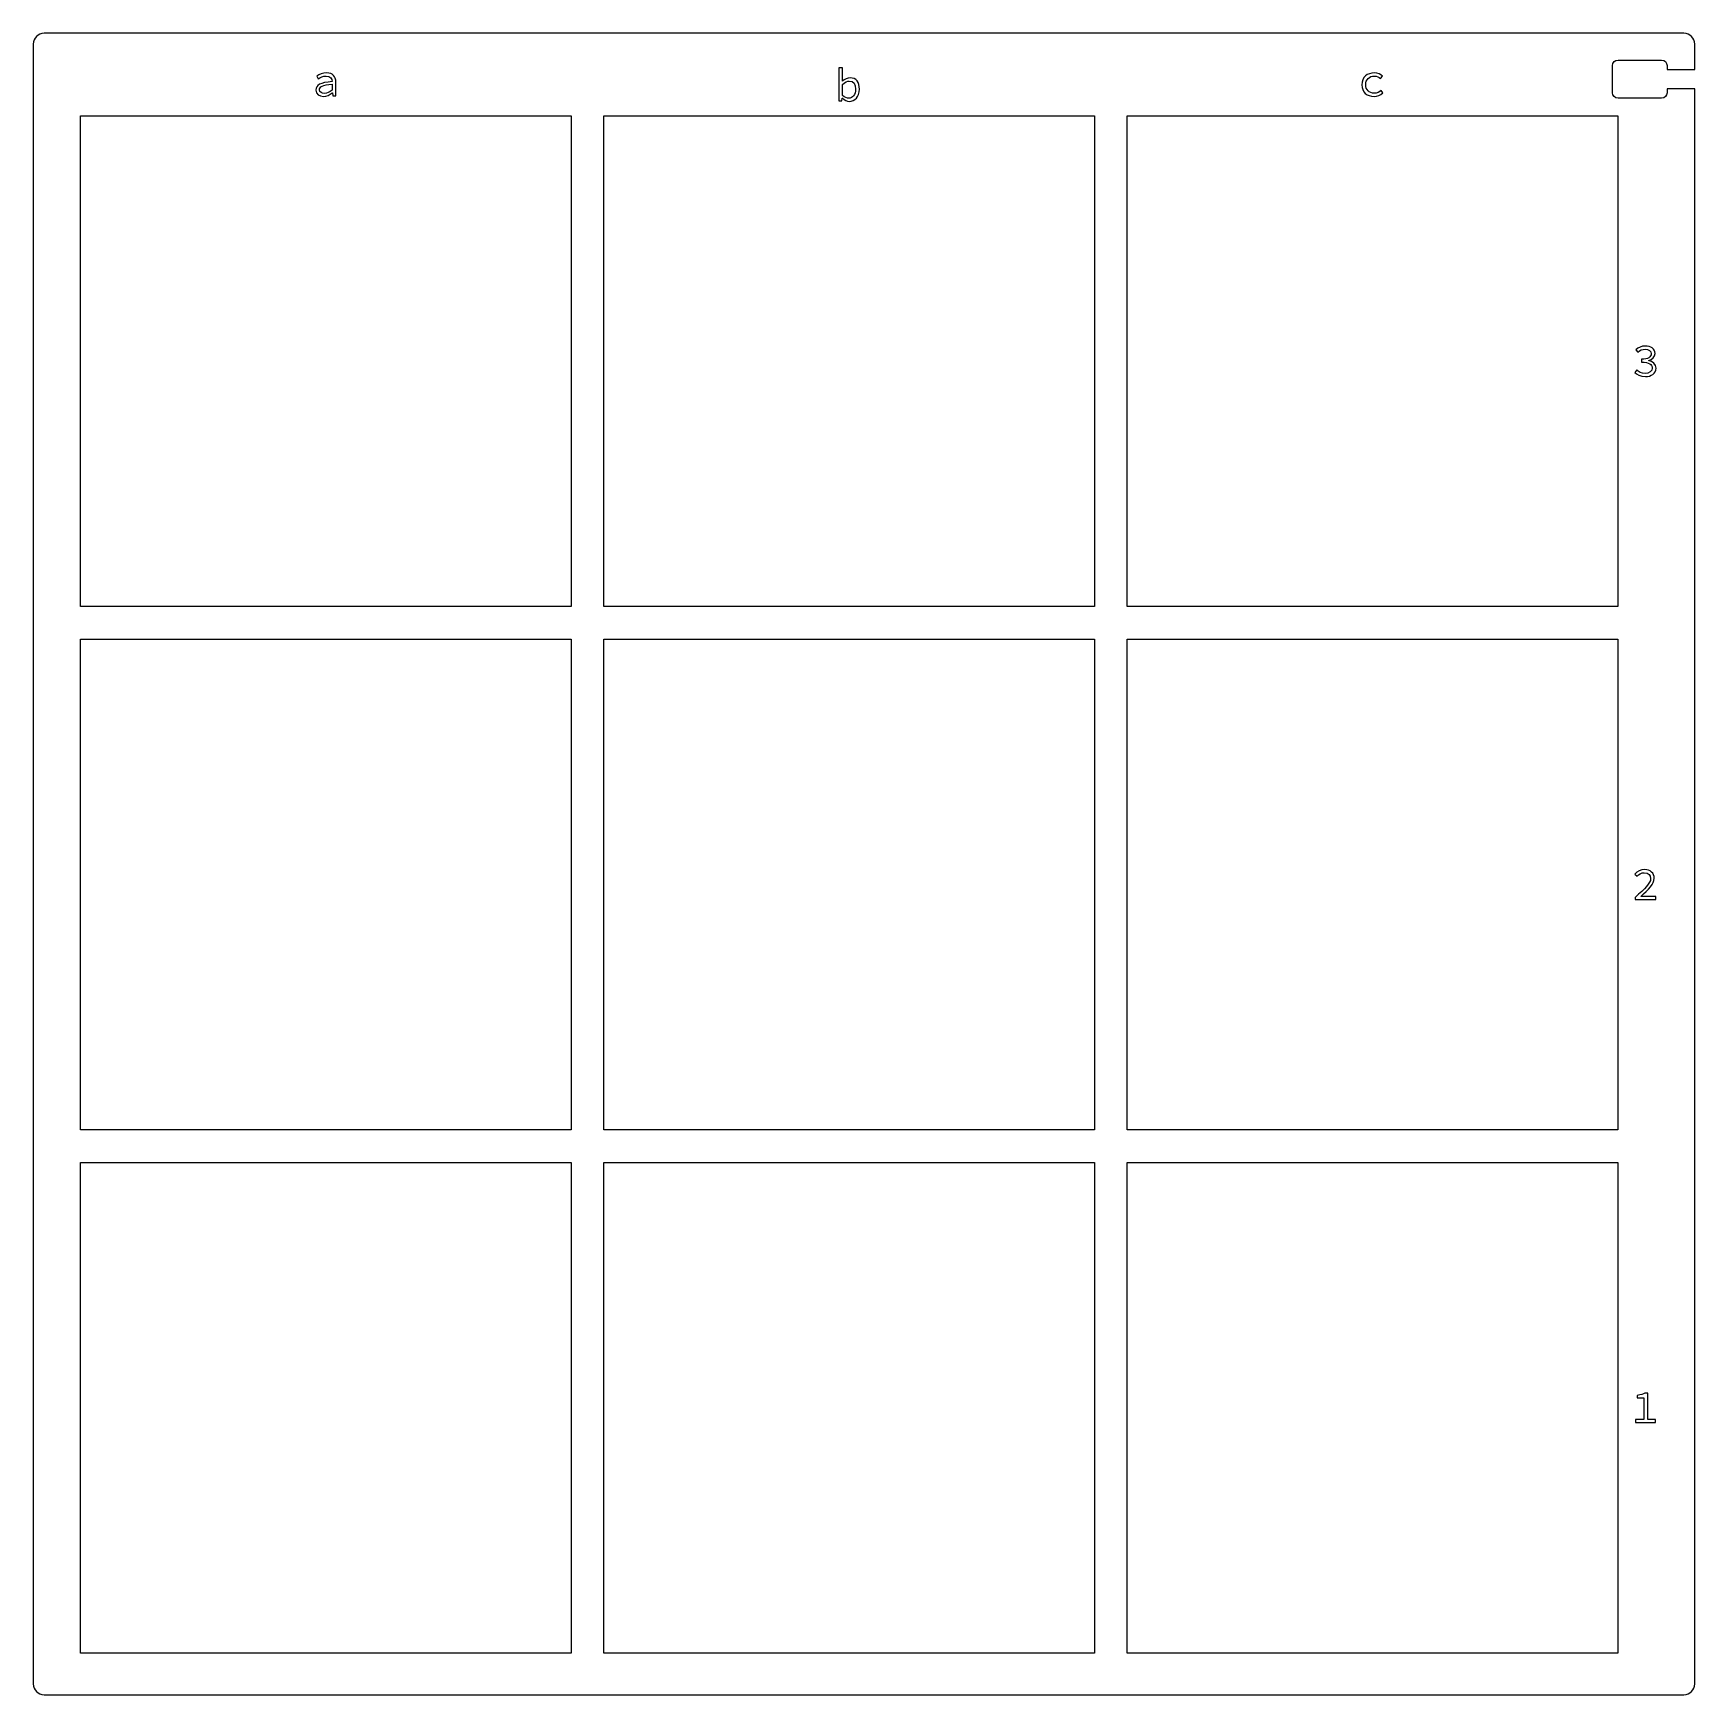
# Model space of a CAD drawing. Extents: x 0 to 305, y 0 to 305.
import ezdxf

# ---------------------------------------------------------------- set-up
doc = ezdxf.new("R2010")
doc.units = 0
doc.layers.add('Layer_1', color=7, linetype='CONTINUOUS')

msp = doc.modelspace()

# ---------------------------------------------------------------- linework, layer by layer
at = {"layer": 'Layer_1', "color": 1}
for points in [[(0, 302.800112), (0, 1.999873)], [(302.800117, 304.79999), (1.999878, 304.79999), (1.999878, 304.79999)], [(299.720208, 298.876321), (299.720208, 298.126496), (304.799996, 298.126496), (304.799996, 302.800112)], [(289.720307, 293.876626), (289.720307, 298.876321)], [(290.720247, 299.87626), (298.720268, 299.87626)], [(298.720268, 292.87617), (290.720247, 292.87617)], [(304.799996, 1.999873), (304.799996, 294.626451), (299.720208, 294.626451), (299.720208, 293.876626)], [(1.999878, -0.000006), (302.800117, -0.000006)]]:
    msp.add_lwpolyline(points, dxfattribs=at)
at = {"layer": 'Layer_1', "color": 3}
for points in [[(52.01553, 296.933246), (52.28647, 296.459113)], [(54.8603, 293.868313), (54.8857, 293.868313), (54.945, 293.309513), (55.51227, 293.309513), (55.51227, 295.832579)], [(148.47695, 295.993447), (148.45155, 295.993447), (148.47695, 296.789314), (148.47695, 298.431847), (147.782683, 298.431847), (147.782683, 292.40358), (148.341483, 292.40358), (148.400753, 292.86078), (148.426153, 292.86078)], [(247.15764, 296.476046), (247.50478, 296.92478)], [(54.81797, 295.460046), (54.81797, 294.376313)], [(148.47695, 293.36878), (148.47695, 295.417714)], [(247.59791, 293.85138), (247.28464, 294.300113)], [(293.995323, 246.741803), (294.367856, 246.301536)], [(295.028256, 244.989203), (295.028256, 244.455803)], [(296.357523, 244.726733), (296.357523, 244.760603)], [(294.147723, 243.033403), (293.792123, 242.576203)], [(293.825986, 150.547067), (294.22392, 150.149134)], [(293.859853, 145.865001), (297.661386, 145.865001), (297.661386, 146.466134), (295.883386, 146.466134)], [(293.859853, 146.279868), (293.859853, 145.865001)], [(293.910656, 49.915781), (297.576722, 49.915781), (297.576722, 50.491511), (296.162789, 50.491511), (296.162789, 55.317511), (295.646322, 55.317511)], [(294.257789, 54.919581), (294.257789, 54.470851), (295.468522, 54.470851), (295.468522, 50.491511), (293.910656, 50.491511), (293.910656, 49.915781)]]:
    msp.add_lwpolyline(points, dxfattribs=at)
for points in [[(53.23473, 293.207913)], [(53.42097, 293.766713)], [(149.59455, 292.88618)], [(245.96384, 293.207913)], [(149.704619, 292.30198)], [(295.739456, 241.814203)]]:
    msp.add_lwpolyline(points, close=True, dxfattribs=at)
at = {"layer": 'Layer_1', "color": 1}
for points in [[(8.674999, 289.616668), (98.674999, 289.616668), (98.674999, 199.616668), (8.674999, 199.616668)], [(104.67499, 289.616668), (194.67499, 289.616668), (194.67499, 199.616668), (104.67499, 199.616668)], [(200.67496, 289.616668), (290.67496, 289.616668), (290.67496, 199.616668), (200.67496, 199.616668)], [(8.674999, 193.616671), (98.674999, 193.616671), (98.674999, 103.616671), (8.674999, 103.616671)], [(104.67499, 193.616671), (194.67499, 193.616671), (194.67499, 103.616671), (104.67499, 103.616671)], [(200.67496, 193.616671), (290.67496, 193.616671), (290.67496, 103.616671), (200.67496, 103.616671)], [(8.674999, 97.616641), (98.674999, 97.616641), (98.674999, 7.616641), (8.674999, 7.616641)], [(104.67499, 97.616641), (194.67499, 97.616641), (194.67499, 7.616641), (104.67499, 7.616641)], [(200.67496, 97.616641), (290.67496, 97.616641), (290.67496, 7.616641), (200.67496, 7.616641)]]:
    msp.add_lwpolyline(points, close=True, dxfattribs=at)
for points in [[(1.999878, 304.79999), (0.891878, 304.79999), (0, 303.908112), (0, 302.800112)], [(304.799996, 302.800112), (304.799996, 303.908112), (303.908112, 304.79999), (302.800117, 304.79999)], [(289.720307, 298.876321), (289.720307, 299.430321), (290.166236, 299.87626), (290.720247, 299.87626)], [(298.720268, 299.87626), (299.274253, 299.87626), (299.720208, 299.430321), (299.720208, 298.876321)], [(290.720247, 292.87617), (290.166236, 292.87617), (289.720307, 293.322626), (289.720307, 293.876626)], [(299.720208, 293.876626), (299.720208, 293.322626), (299.274253, 292.87617), (298.720268, 292.87617)], [(0, 1.999873), (0, 0.891878), (0.891878, -0.000006), (1.999878, -0.000006)], [(302.800117, -0.000006), (303.908112, -0.000006), (304.799996, 0.891878), (304.799996, 1.999873)]]:
    msp.add_open_spline(points, degree=3, dxfattribs=at)
at = {"layer": 'Layer_1', "color": 3}
for points in [[(54.818, 295.917246), (52.69287, 295.747913), (51.83773, 295.299179), (51.83773, 294.376313)], [(53.84433, 297.525913), (53.12467, 297.525913), (52.4304, 297.204179), (52.01553, 296.933246)], [(52.28647, 296.459113), (52.66747, 296.696179), (53.1924, 296.950179), (53.7258, 296.950179)], [(53.7258, 296.950179), (54.52167, 296.950179), (54.80107, 296.476046), (54.818, 295.917246)], [(55.51227, 295.832579), (55.51227, 296.857046), (54.9704, 297.525913), (53.84433, 297.525913)], [(149.857016, 296.61998), (149.374416, 296.61998), (148.849483, 296.374447), (148.47695, 295.993447)], [(148.47695, 295.417714), (148.900283, 295.841047), (149.323616, 296.03578), (149.687683, 296.03578)], [(149.687683, 296.03578), (150.508949, 296.03578), (150.847616, 295.42618), (150.847616, 294.520247)], [(151.567283, 294.528714), (151.567283, 295.798714), (150.966149, 296.61998), (149.857016, 296.61998)], [(246.00618, 297.525913), (244.76158, 297.525913), (243.71171, 296.738513), (243.71171, 295.358446)], [(244.43138, 295.358446), (244.43138, 296.306713), (245.08331, 296.95018), (246.03158, 296.95018)], [(247.50478, 296.92478), (247.16611, 297.25498), (246.67504, 297.525913), (246.00618, 297.525913)], [(246.03158, 296.95018), (246.46338, 296.95018), (246.81898, 296.77238), (247.15764, 296.476046)], [(51.83773, 294.376313), (51.83773, 293.639713), (52.46427, 293.207913), (53.23473, 293.207913)], [(52.51504, 294.427113), (52.51504, 294.968979), (53.0569, 295.316113), (54.81797, 295.460046)], [(53.42097, 293.766713), (52.94684, 293.766713), (52.51504, 293.961446), (52.51504, 294.427113)], [(53.2347, 293.207913), (53.8189, 293.207913), (54.4031, 293.512713), (54.8603, 293.868313)], [(54.81797, 294.376313), (54.3523, 293.986846), (53.88664, 293.766713), (53.42097, 293.766713)], [(148.426153, 292.86078), (148.815619, 292.513647), (149.306686, 292.30198), (149.704619, 292.30198)], [(149.59455, 292.88618), (149.298216, 292.88618), (148.866416, 293.021647), (148.47695, 293.36878)], [(150.847616, 294.520247), (150.847616, 293.504247), (150.314216, 292.88618), (149.59455, 292.88618)], [(149.704616, 292.30198), (150.686749, 292.30198), (151.567283, 293.123247), (151.567283, 294.528714)], [(243.71171, 295.358446), (243.71171, 293.995313), (244.67691, 293.207913), (245.96384, 293.207913)], [(246.01464, 293.783646), (245.06638, 293.783646), (244.43138, 294.418646), (244.43138, 295.358446)], [(245.96384, 293.207913), (246.57344, 293.207913), (247.14071, 293.44498), (247.59791, 293.85138)], [(247.28464, 294.300113), (246.94598, 294.012246), (246.52264, 293.783646), (246.01464, 293.783646)], [(295.722523, 247.419136), (295.028256, 247.419136), (294.444056, 247.131269), (293.995323, 246.741803)], [(297.508989, 246.047536), (297.508989, 246.919603), (296.738523, 247.419136), (295.722523, 247.419136)], [(294.367856, 246.301536), (294.723456, 246.623269), (295.189123, 246.851869), (295.697123, 246.851869)], [(296.797789, 245.996736), (296.797789, 245.429469), (296.306723, 244.989203), (295.028256, 244.989203)], [(295.028256, 244.455803), (296.450656, 244.455803), (296.992522, 244.024003), (296.992522, 243.380536)], [(295.697123, 246.851869), (296.357523, 246.851869), (296.797789, 246.521669), (296.797789, 245.996736)], [(296.357523, 244.760603), (297.026389, 244.980736), (297.508989, 245.395603), (297.508989, 246.047536)], [(297.695256, 243.355133), (297.695256, 244.1002), (297.077189, 244.574333), (296.357523, 244.726733)], [(293.792123, 242.576203), (294.190056, 242.17827), (294.808123, 241.814203), (295.739456, 241.814203)], [(295.697123, 242.389936), (295.002856, 242.389936), (294.503323, 242.694736), (294.147723, 243.033403)], [(296.992522, 243.380536), (296.992522, 242.779403), (296.433723, 242.389936), (295.697123, 242.389936)], [(295.739456, 241.8142), (296.814722, 241.8142), (297.695256, 242.3984), (297.695256, 243.355133)], [(295.603986, 151.368334), (294.841986, 151.368334), (294.308586, 151.038134), (293.825986, 150.547067)], [(296.696186, 149.742734), (296.696186, 148.845267), (295.688653, 147.897001), (293.859853, 146.279868)], [(294.22392, 150.149134), (294.571053, 150.513201), (295.01132, 150.801067), (295.51932, 150.801067)], [(294.875853, 146.415334), (296.349053, 147.753067), (297.365053, 148.760601), (297.365053, 149.776601)], [(295.51932, 150.801067), (296.315186, 150.801067), (296.696186, 150.360801), (296.696186, 149.742734)], [(297.365053, 149.776601), (297.365053, 150.733334), (296.68772, 151.368334), (295.603986, 151.368334)], [(295.883386, 146.466134), (295.561653, 146.466134), (295.21452, 146.440734), (294.875853, 146.415334)], [(295.646322, 55.317511), (295.299189, 55.131251), (294.892789, 55.004251), (294.257789, 54.919581)]]:
    msp.add_open_spline(points, degree=3, dxfattribs=at)

doc.saveas('drawing.dxf')
